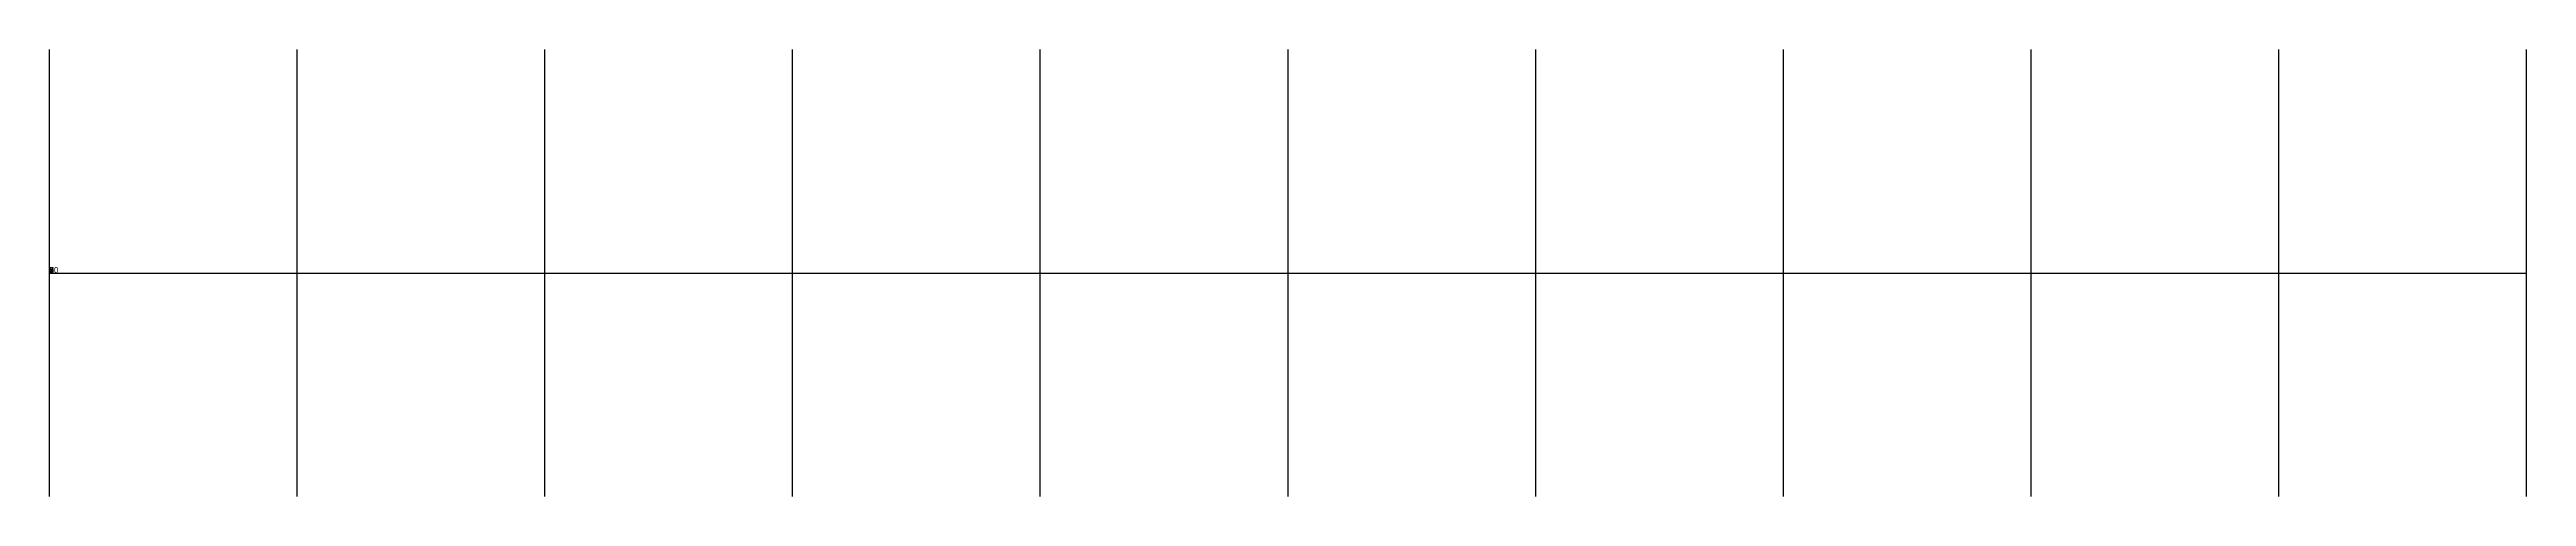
# Model space of a CAD drawing. Header units: metres. Extents: x 0 to 104, y -9 to 9.
import ezdxf

# ---------------------------------------------------------------- set-up
doc = ezdxf.new("R2010")
doc.units = ezdxf.units.M

msp = doc.modelspace()

# ---------------------------------------------------------------- linework, layer by layer
at = {"layer": 'C-CUAD'}
for p, q in [((0, -9.36), (0, 9.36)), ((10.381, -9.36), (10.381, 9.36)), ((20.762, -9.36), (20.762, 9.36)), ((31.143, -9.36), (31.143, 9.36)), ((41.524, -9.36), (41.524, 9.36)), ((51.905, -9.36), (51.905, 9.36)), ((62.286, -9.36), (62.286, 9.36)), ((72.667, -9.36), (72.667, 9.36)), ((83.048, -9.36), (83.048, 9.36)), ((93.429, -9.36), (93.429, 9.36)), ((103.81, -9.36), (103.81, 9.36))]:
    msp.add_line(p, q, dxfattribs=at)
at = {"layer": 'C-REF'}
msp.add_line((0, 0), (103.81, 0), dxfattribs=at)

# ---------------------------------------------------------------- texts
at = {"layer": 'C-TEXT'}
for s in ['4', '0', '3', '5', '8', '9', '2', '6', '7', '10', '1']:
    msp.add_text(s, height=0.25, dxfattribs=at).set_placement((0, 0))

doc.saveas('drawing.dxf')
